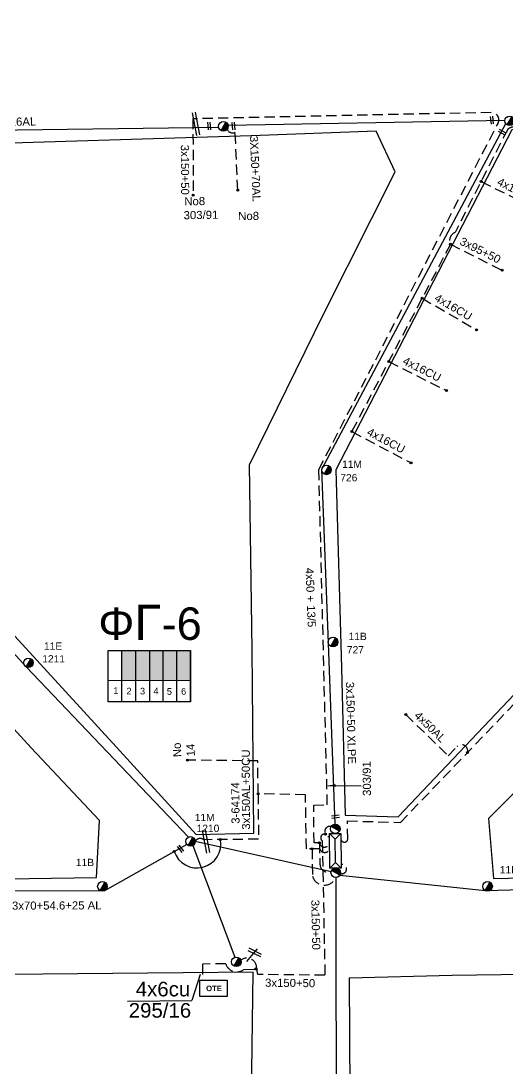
# Model space of a CAD drawing. Header units: millimetres. Extents: x -2591 to -1162, y 241 to 765.
# Drawn here: x -1614.5 to -1554.6, y 367 to 496 of the extents above; entities that cross this region are included whole.
import ezdxf
from ezdxf.enums import TextEntityAlignment as Align

# ---------------------------------------------------------------- set-up
doc = ezdxf.new("R2010")
doc.units = ezdxf.units.MM
doc.linetypes.add('DASHED', pattern=[19.05, 12.7, -6.35])
for name, color, linetype in [('3x150+50', 7, 'Continuous'), ('3x150+50 XLPE', 7, 'SYN_LINE'), ('3X150+70AL', 7, 'Continuous'), ('3x95+50', 7, 'Continuous'), ('4x16CU', 7, 'Continuous'), ('4x50', 7, 'Continuous'), ('4x50 + 13_5', 7, 'SYN_LINE'), ('4x50+16AL', 7, 'Continuous'), ('Pillar OTE', 7, 'Continuous'), ('TEXT ΚΑΛΩΔΙΩΝ', 7, 'Continuous'), ('Άγνωστα', 7, 'Continuous'), ('Επιγραφές - Σχήματα', 7, 'Continuous'), ('Καλώδια ΧΤ   3x150AL+50CU', 7, 'DASHED'), ('Μηχανική τομή', 7, 'Continuous'), ('Στύλος ΦΜ', 7, 'Continuous'), ('Στύλος ΦΜ @ 1', 7, 'Continuous'), ('Συνδέσεις', 7, 'Continuous'), ('Συνεστραμμένα ΧΤ   3x70+54.6+25 AL', 7, 'SYN_LINE'), ('Συνεστραμμένα ΧΤ   4x120+25 AL', 7, 'SYN_LINE'), ('Τομή', 7, 'Continuous'), ('ΥΠΟΒΑΘΡΟ ΔΕΗ', 7, 'Continuous'), ('Υποσταθμός εναέριος 2 στύλων', 7, 'Continuous'), ('Υποσταθμός πόλεως', 7, 'Continuous'), ('Υπόβαθρο ΔΕΗ', 7, 'Continuous'), ('Υπόγεια καλώδια Παροχών ΧΤ   4x50AL', 7, 'DASHED'), ('Υπόγεια καλώδια Παροχών ΧΤ   4x6', 7, 'DASHED')]:
    doc.layers.add(name, color=color, linetype=linetype)
doc.styles.get("Standard").update_dxf_attribs({"font": 'arial.ttf'})
doc.linetypes.add('SYN_LINE', pattern='A,0.5,-0.0001,["/\\/\\/\\/",Standard,S=0.1,R=0,X=0,Y=-0.05],-0.25', length=0.7501)
doc.dimstyles.new('ISO-25', dxfattribs={"dimtxt": 2.5, "dimasz": 2.5, "dimexe": 1.25, "dimexo": 0.625, "dimtad": 1, "dimtxsty": 'Standard', "dimcen": 2.5, "dimadec": 0, "dimazin": 0, "dimtfac": 1, "dimtmove": 0, "dimatfit": 3, "dimfxl": 1, "dimarcsym": 0})

# ---------------------------------------------------------------- blocks, each defined once
blk = doc.blocks.new('ΥΠΑΡΧΩΝ ΤΣΙΜΕΝΤΕΝΙΟΣ ΣΤΥΛΟΣ')
at = {"layer": 'Στύλος ΦΜ'}
blk.add_hatch(color=256, dxfattribs=at).paths.add_polyline_path([(-1.29, -2.28, 0.574793), (2.62, 0, 0.268822), (1.3, 2.27)])
blk.add_line((-1.29, -2.28), (1.3, 2.27), dxfattribs=at)
blk.add_circle((0, 0), 2.62, dxfattribs=at)
at = {"layer": 'Στύλος ΦΜ', "flags": 4}
for tag, p in [('ΑΡΙΘΜΟΣ', (-4.68, 8.05)), ('ΤΥΠΟΣ', (-4.91, 3.03))]:
    blk.add_attdef(tag, p, '', height=4, dxfattribs=at)
blk = doc.blocks.new('ΥΠΟΣΤΑΘΜΟΣ ΕΝΑΕΡΙΟΣ ΕΠΙ 2 ΣΤΥΛΩΝ')
at = {"layer": 'Υποσταθμός εναέριος 2 στύλων', "linetype": 'Continuous'}
for points in [[(-11.97, -2.11, 0.574793), (-8.45, -0.07, 0.268822), (-9.64, 1.98)], [(9.68, -2.15, 0.574793), (13.19, -0.1, 0.268822), (12.01, 1.95)]]:
    blk.add_hatch(color=256, dxfattribs=at).paths.add_polyline_path(points)
for p, q in [((-11.97, -2.11), (-9.64, 1.98)), ((9.68, -2.15), (12.01, 1.95))]:
    blk.add_line(p, q, dxfattribs=at)
for centre in [(-10.81, -0.07), (10.84, -0.1)]:
    blk.add_circle(centre, 2.36, dxfattribs=at)
at = {"layer": 'Υποσταθμός πόλεως', "linetype": 'Continuous', "ltscale": 40}
blk.add_lwpolyline([(-8.57, 2.82), (8.57, 2.82), (8.57, -2.82), (-8.57, -2.82)], close=True, dxfattribs=at)
for points in [[(-5.75, 0), (-8.57, 2.82)], [(-8.57, -2.82), (-5.75, 0)], [(-5.75, 0), (5.75, 0)], [(5.75, 0), (8.57, 2.82)], [(8.57, -2.82), (5.75, 0)]]:
    blk.add_lwpolyline(points, dxfattribs=at)
at = {"layer": 'Υποσταθμός εναέριος 2 στύλων', "ltscale": 40, "flags": 1}
for tag, p in [('ΜΕΤΑΣΧΗΜΑΤΙΣΜΟΣ', (14.09, 2.51)), ('ΙΣΧΥΣ', (14.07, -0.28)), ('ΑΡΙΘΜΟΣ', (14.19, -3))]:
    blk.add_attdef(tag, p, '', height=1.8, dxfattribs=at)
blk = doc.blocks.new('_ΣΥΝΔΕΣΗ')
at = {"layer": 'Συνδέσεις', "linetype": 'SYN_LINE', "ltscale": 40}
blk.add_hatch(color=256, dxfattribs=at).paths.add_polyline_path([(0.5, -0.01, 1), (-0.5, -0.01, 1)])
at = {"layer": 'Συνδέσεις'}
blk.add_circle((0, -0.01), 0.5, dxfattribs=at)
blk = doc.blocks.new('ΜΗΧΑΝΙΚΗ ΤΟΜΗ')
at = {"layer": 'Μηχανική τομή', "ltscale": 40}
for p, q in [((0, 0.76), (-3.79, 0.76)), ((0, -0.34), (-3.79, -0.34))]:
    blk.add_line(p, q, dxfattribs=at)
blk = doc.blocks.new('ΤΟΜΗ')
at = {"layer": 'Τομή', "ltscale": 40}
for p, q in [((-0.03, -1.92), (-11.4, -1.92)), ((-0.03, -3.42), (-11.4, -3.42))]:
    blk.add_line(p, q, dxfattribs=at)
blk = doc.blocks.new('τομή_')
at = {"layer": 'Επιγραφές - Σχήματα'}
for p, q in [((-1.29, -0.22), (0.13, 0.75)), ((-1.08, -0.46), (0.34, 0.51)), ((-0.66, 0.62), (-0.29, -0.37))]:
    blk.add_line(p, q, dxfattribs=at)
blk = doc.blocks.new('PILLAR ΟΤΕ')
at = {"layer": 'Pillar OTE', "ltscale": 40}
blk.add_lwpolyline([(-3.31, 2.02), (3.39, 2.02), (3.39, -1.99), (-3.31, -1.99)], close=True, dxfattribs=at)
at = {"layer": 'Pillar OTE', "insert": (-1.81, 0.71), "char_height": 1.3575, "width": 109.961, "attachment_point": 1}
blk.add_mtext('{\\fArial|b1|i0|c161|p34;OTE}', dxfattribs=at)

msp = doc.modelspace()

# ---------------------------------------------------------------- hatches: boundary and pattern name
at = {"layer": 'Pillar OTE', "ltscale": 40}
h = msp.add_hatch(color=256, dxfattribs=at)
h.dxf.hatch_style = 1
h.paths.add_polyline_path([(-1585.458, 379.417), (-1585.782, 379.152), (-1585.366, 379.072)])
at = {"layer": 'Καλώδια ΧΤ   3x150AL+50CU', "linetype": 'DASHED', "lineweight": -3, "ltscale": 0.2}
h = msp.add_hatch(color=27, dxfattribs=at)
h.dxf.hatch_style = 1
h.paths.add_polyline_path([(-1600.339, 418.48), (-1602.059, 418.48), (-1602.059, 414.8), (-1600.339, 414.798)])
h = msp.add_hatch(color=6, dxfattribs=at)
h.dxf.hatch_style = 1
h.paths.add_polyline_path([(-1600.339, 414.798), (-1598.619, 414.796), (-1598.619, 418.48), (-1600.339, 418.48)])
h = msp.add_hatch(color=2, dxfattribs=at)
h.dxf.hatch_style = 1
h.paths.add_polyline_path([(-1596.97, 418.48), (-1598.619, 418.48), (-1598.619, 414.796), (-1596.97, 414.795)])
h = msp.add_hatch(color=173, dxfattribs=at)
h.dxf.hatch_style = 1
h.paths.add_polyline_path([(-1596.97, 414.795), (-1595.277, 414.793), (-1595.277, 418.479), (-1596.97, 418.48)])
h = msp.add_hatch(color=151, dxfattribs=at)
h.dxf.hatch_style = 1
h.paths.add_polyline_path([(-1595.277, 414.793), (-1593.579, 414.791), (-1593.579, 418.479), (-1595.277, 418.479)])

# ---------------------------------------------------------------- linework, layer by layer
at = {"layer": '3x150+50', "color": 6, "linetype": 'DASHED', "lineweight": -3, "ltscale": 0.1}
msp.add_lwpolyline([(-1593.3, 483.989), (-1593.251, 474.586)], dxfattribs=at)
at = {"layer": '3x150+50', "color": 2, "linetype": 'DASHED', "lineweight": -3, "ltscale": 0.1}
msp.add_lwpolyline([(-1585.266, 400.818), (-1585.301, 404.865), (-1593.972, 404.971)], dxfattribs=at)
for points in [[(-1576.464, 394.034, -0.7454572), (-1577.666, 394.034), (-1579.315, 394.034), (-1579.436, 400.694), (-1585.266, 400.818), (-1585.224, 395.217), (-1591.972, 395.157, 0.4780418), (-1593.005, 394.95, 16.2863491)], [(-1578.627, 394.034), (-1578.582, 390.671, 0.7073212), (-1575.692, 390.503, 1.937204)]]:
    msp.add_lwpolyline(points, format="xyb", dxfattribs=at)
at = {"layer": '3x150+50', "color": 27, "linetype": 'DASHED', "lineweight": -3, "ltscale": 0.1}
msp.add_lwpolyline([(-1576.972, 395.83, 0.8567083), (-1577.369, 395.032), (-1577.038, 378.464), (-1585.288, 378.549), (-1585.456, 379.388, 0.6323888), (-1587.385, 380.297, 2.5522705)], format="xyb", dxfattribs=at)
at = {"layer": '3x150+50 XLPE', "color": 6, "linetype": 'DASHED', "lineweight": -3, "ltscale": 0.1}
for points in [[(-1576.47, 394.781, -0.8572515), (-1577.721, 394.78), (-1578.374, 394.779), (-1578.421, 399.406), (-1576.741, 399.462), (-1577.786, 440.769), (-1555.713, 483.428, 0.5719325), (-1556.557, 484.769), (-1593.3, 483.989)], [(-1577.721, 394.78), (-1577.644, 392.117, 0.5198803), (-1576.271, 391.212, 5.5535889)]]:
    msp.add_lwpolyline(points, format="xyb", dxfattribs=at)
at = {"layer": '3X150+70AL', "color": 27, "linetype": 'DASHED', "lineweight": -3, "ltscale": 0.1}
msp.add_lwpolyline([(-1587.771, 475.186), (-1588.08, 482.322, -0.4086623), (-1589.091, 482.685, -195.9990254)], format="xyb", dxfattribs=at)
at = {"layer": '3X150+70AL', "color": 151, "linetype": 'DASHED', "lineweight": -3, "ltscale": 0.1}
msp.add_lwpolyline([(-1575.07, 395.299, 0.9707852), (-1574.223, 395.226), (-1574.276, 397.478), (-1567.73, 397.281), (-1536.31, 430.07), (-1534.931, 430.043), (-1533.993, 430.989)], format="xyb", dxfattribs=at)
at = {"layer": '3x95+50', "color": 1, "linetype": 'DASHED', "lineweight": -3, "ltscale": 0.1}
msp.add_lwpolyline([(-1561.579, 468.522), (-1555.214, 465.328)], dxfattribs=at)
at = {"layer": '4x16CU', "color": 1, "linetype": 'DASHED', "lineweight": -3, "ltscale": 0.1}
for points in [[(-1557.793, 476.277), (-1550.518, 472.606)], [(-1565.072, 461.887), (-1558.356, 457.97)], [(-1569.179, 454.088), (-1562.075, 450.501)], [(-1573.729, 445.445), (-1566.431, 441.597)]]:
    msp.add_lwpolyline(points, dxfattribs=at)
at = {"layer": '4x50', "color": 151, "linetype": 'DASHED', "lineweight": -3, "ltscale": 0.1}
msp.add_lwpolyline([(-1567.061, 410.58), (-1561.868, 405.508), (-1560.775, 406.624, -0.7627873), (-1559.471, 405.899, -1.7601959)], format="xyb", dxfattribs=at)
at = {"layer": '4x50 + 13_5', "color": 27, "linetype": 'Continuous', "lineweight": -3, "ltscale": 0.1}
msp.add_lwpolyline([(-1575.772, 397.084), (-1576.61, 419.382), (-1577.423, 440.835), (-1554.754, 483.391)], dxfattribs=at)
at = {"layer": '4x50 + 13_5', "color": 173, "linetype": 'Continuous', "lineweight": -3, "ltscale": 0.1}
msp.add_lwpolyline([(-1575.189, 390.802), (-1557.298, 388.897), (-1529.478, 389.634), (-1498.069, 390.206)], dxfattribs=at)
at = {"layer": '4x50 + 13_5', "color": 27, "linetype": 'DASHED', "lineweight": -3, "ltscale": 0.1}
msp.add_arc((-1576.427, 396.162), 0.638, 76.5667, 265.18122, dxfattribs=at)
at = {"layer": '4x50 + 13_5', "color": 173, "linetype": 'DASHED', "lineweight": -3, "ltscale": 0.1}
msp.add_arc((-1574.943, 391.544), 0.577, 251.39012, 98.66734, dxfattribs=at)
at = {"layer": '4x50+16AL', "color": 30, "linetype": 'Continuous', "lineweight": -3, "ltscale": 0.1}
for points in [[(-1697.296, 496.852), (-1676.96, 477.306), (-1650.109, 455.941), (-1628.282, 432.327), (-1613.843, 416.445), (-1593.851, 395.473)], [(-1593.29, 394.439), (-1588.13, 380.668)]]:
    msp.add_lwpolyline(points, dxfattribs=at)
at = {"layer": '4x50+16AL', "color": 5, "linetype": 'Continuous', "lineweight": -3, "ltscale": 0.1}
msp.add_lwpolyline([(-1663.968, 480.172), (-1630.502, 482.442), (-1590.118, 482.947)], dxfattribs=at)
at = {"layer": '4x50+16AL', "color": 27, "linetype": 'Continuous', "lineweight": -3, "ltscale": 0.1}
msp.add_lwpolyline([(-1554.87, 483.785), (-1588.961, 483.164)], dxfattribs=at)
at = {"layer": '4x50+16AL', "color": 2, "linetype": 'Continuous', "lineweight": -3, "ltscale": 0.1}
msp.add_lwpolyline([(-1575.692, 390.503), (-1575.652, 355.148), (-1574.365, 328.688)], dxfattribs=at)
at = {"layer": 'Pillar OTE', "lineweight": -3, "ltscale": 40}
for points in [[(-1603.723, 412.16), (-1603.723, 418.48), (-1593.579, 418.479), (-1593.579, 412.15), (-1603.723, 412.16)], [(-1602.059, 412.159), (-1602.059, 418.48)], [(-1600.339, 412.157), (-1600.339, 418.48)], [(-1598.619, 412.155), (-1598.619, 418.48)], [(-1596.971, 412.154), (-1596.97, 418.48)], [(-1595.278, 412.152), (-1595.277, 418.479)], [(-1593.579, 412.15), (-1593.579, 418.479)], [(-1603.723, 414.801), (-1593.579, 414.791)]]:
    msp.add_lwpolyline(points, dxfattribs=at)
at = {"layer": 'Pillar OTE', "ltscale": 40}
msp.add_lwpolyline([(-1585.366, 379.072), (-1585.782, 379.152), (-1585.458, 379.417), (-1585.366, 379.072)], dxfattribs=at)
at = {"layer": 'Καλώδια ΧΤ   3x150AL+50CU', "color": 1, "linetype": 'DASHED', "lineweight": -3, "ltscale": 0.1}
msp.add_lwpolyline([(-1552.156, 483.009), (-1553.804, 482.976, 0.1887019), (-1554.529, 482.675), (-1561.002, 469.984, 0.4318986), (-1561.579, 468.522, 1.3280008)], format="xyb", dxfattribs=at)
msp.add_lwpolyline([(-1561.579, 468.522), (-1573.729, 445.445)], dxfattribs=at)
at = {"layer": 'Συνεστραμμένα ΧΤ   3x70+54.6+25 AL', "color": 2, "linetype": 'SYN_LINE', "lineweight": -3, "ltscale": 10}
msp.add_lwpolyline([(-1594.058, 394.581), (-1604.197, 388.872), (-1618.804, 388.821), (-1640.088, 388.193), (-1657.619, 388.833)], dxfattribs=at)
at = {"layer": 'Συνεστραμμένα ΧΤ   4x120+25 AL', "color": 6, "linetype": 'SYN_LINE', "lineweight": -3, "ltscale": 10}
msp.add_lwpolyline([(-1576.271, 391.212), (-1593.005, 394.95)], dxfattribs=at)
at = {"layer": 'ΥΠΟΒΑΘΡΟ ΔΕΗ', "lineweight": -3}
for points in [[(-1574.556, 398.187), (-1568.02, 397.99), (-1544.705, 422.593), (-1523.559, 443.931), (-1523.895, 467.601), (-1524.295, 483.391), (-1554.025, 482.637), (-1559.468, 472.057), (-1575.674, 440.742), (-1574.982, 416.35), (-1574.556, 398.187)], [(-1592.895, 395.809), (-1585.805, 395.963), (-1586.002, 418.56), (-1586.343, 441.33), (-1577.156, 460.016), (-1568.38, 477.444), (-1570.737, 482.46), (-1586.114, 481.877), (-1623.745, 480.733), (-1663.514, 479.128), (-1662.786, 471.188), (-1645.046, 452.468), (-1625.067, 430.959), (-1602.292, 406.092), (-1592.895, 395.809)], [(-1657.927, 389.71), (-1632.837, 390.085), (-1605.159, 390.488), (-1604.784, 397.516), (-1613.221, 406.48), (-1632.081, 427.129), (-1643.58, 439.091), (-1661.687, 458.704), (-1680.129, 478.273), (-1694.19, 471.246), (-1704.21, 465.582), (-1697.617, 446.155), (-1691.727, 427.755), (-1678.51, 413.044), (-1657.927, 389.71)], [(-1556.881, 397.758), (-1556.283, 390.382), (-1526.556, 391.031), (-1498.151, 391.391), (-1487.47, 403.236), (-1465.705, 427.42), (-1470.442, 431.455), (-1493.157, 431.455), (-1522.862, 431.455), (-1539.198, 415.503), (-1556.881, 397.758)], [(-1586.059, 380.884), (-1586.679, 380.142)], [(-1593.459, 317.786), (-1586.69, 317.786), (-1585.861, 378.85), (-1629.093, 378.436), (-1649.104, 378.436), (-1651.566, 373.778), (-1634.926, 357.826), (-1593.459, 317.786)], [(-1573.776, 328.96), (-1553.482, 329.394), (-1512.783, 375.23), (-1513.137, 379.087), (-1561.35, 378.434), (-1574.055, 378.077), (-1573.776, 328.96)], [(-1601.336, 375.248), (-1593.427, 375.324)]]:
    msp.add_lwpolyline(points, dxfattribs=at)
at = {"layer": 'ΥΠΟΒΑΘΡΟ ΔΕΗ', "lineweight": -3, "ltscale": 0.1}
msp.add_arc((-1592.796, 394.614), 2.938, 197.79233, 11.00981, dxfattribs=at)
at = {"layer": 'Υπόγεια καλώδια Παροχών ΧΤ   4x6', "color": 27, "linetype": 'DASHED', "ltscale": 0.1}
msp.add_lwpolyline([(-1585.782, 379.152), (-1587.073, 379.14, -0.5142548), (-1589.245, 379.866), (-1592.129, 379.838), (-1592.111, 377.917)], format="xyb", dxfattribs=at)

# ---------------------------------------------------------------- block references
at = {"layer": 'Pillar OTE', "xscale": 0.5, "yscale": 0.5, "zscale": 0.5}
msp.add_blockref('PILLAR ΟΤΕ', (-1590.768, 376.821), dxfattribs=at)
at = {"layer": 'Επιγραφές - Σχήματα', "rotation": 299.7579530802306}
msp.add_blockref('τομή_', (-1585.594, 380.811), dxfattribs=at)
at = {"layer": 'Μηχανική τομή', "lineweight": -3, "xscale": 0.2499999999999677, "yscale": 0.2499999999999677, "zscale": 0.2499999999999677}
for p, rotation in [((-1556.456, 483.352), 275.8528615954031), ((-1591.275, 482.628), 275.8528615954031), ((-1588.274, 482.617), 275.8528615954031), ((-1555.628, 482.624), 152.9729913925248), ((-1576.208, 398.003), 188.1743255042606), ((-1595.101, 394.448), 127.5056063900701)]:
    msp.add_blockref('ΜΗΧΑΝΙΚΗ ΤΟΜΗ', p, dxfattribs=dict(at, rotation=rotation))
at = {"layer": 'Στύλος ΦΜ @ 1', "lineweight": -3, "ltscale": 40}
ref = msp.add_blockref('ΥΠΑΡΧΩΝ ΤΣΙΜΕΝΤΕΝΙΟΣ ΣΤΥΛΟΣ', (-1554.282, 483.743), dxfattribs=dict(at, xscale=0.2249999999999943, yscale=0.2249999999999943, zscale=0.2249999999999943))
ref.add_attrib('ΤΥΠΟΣ', '11ΛB', dxfattribs={"layer": 'Στύλος ΦΜ', "height": 0.9, "flags": 4}).set_placement((-1553.815, 480.544), align=Align.BOTTOM_LEFT)
ref.add_attrib('ΑΡΙΘΜΟΣ', '725', (-1553.95, 479.026), dxfattribs={"layer": 'Στύλος ΦΜ', "height": 0.9, "flags": 4})
at = {"layer": 'Στύλος ΦΜ @ 1', "lineweight": -3, "ltscale": 40, "xscale": 0.2249999999999943, "yscale": 0.2249999999999943, "zscale": 0.2249999999999943}
for p in [(-1589.541, 483.065), (-1587.943, 380.109)]:
    msp.add_blockref('ΥΠΑΡΧΩΝ ΤΣΙΜΕΝΤΕΝΙΟΣ ΣΤΥΛΟΣ', p, dxfattribs=at)
at = {"layer": 'Στύλος ΦΜ @ 1', "lineweight": -3, "ltscale": 40}
ref = msp.add_blockref('ΥΠΑΡΧΩΝ ΤΣΙΜΕΝΤΕΝΙΟΣ ΣΤΥΛΟΣ', (-1576.845, 440.723), dxfattribs=dict(at, xscale=0.2249999999999943, yscale=0.2249999999999943, zscale=0.2249999999999943))
ref.add_attrib('ΤΥΠΟΣ', '11M', dxfattribs={"layer": 'Στύλος ΦΜ', "height": 0.9, "flags": 4}).set_placement((-1574.926, 440.701), align=Align.BOTTOM_LEFT)
ref.add_attrib('ΑΡΙΘΜΟΣ', '726', (-1575.141, 439.318), dxfattribs={"layer": 'Στύλος ΦΜ', "height": 0.9, "flags": 4})
ref = msp.add_blockref('ΥΠΑΡΧΩΝ ΤΣΙΜΕΝΤΕΝΙΟΣ ΣΤΥΛΟΣ', (-1576.037, 419.516), dxfattribs=dict(at, xscale=0.2249999999999943, yscale=0.2249999999999943, zscale=0.2249999999999943))
ref.add_attrib('ΤΥΠΟΣ', '11B', dxfattribs={"layer": 'Στύλος ΦΜ', "height": 0.9, "flags": 4}).set_placement((-1574.118, 419.493), align=Align.BOTTOM_LEFT)
ref.add_attrib('ΑΡΙΘΜΟΣ', '727', (-1574.332, 418.11), dxfattribs={"layer": 'Στύλος ΦΜ', "height": 0.9, "flags": 4})
ref = msp.add_blockref('ΥΠΑΡΧΩΝ ΤΣΙΜΕΝΤΕΝΙΟΣ ΣΤΥΛΟΣ', (-1613.553, 416.957), dxfattribs=dict(at, xscale=0.2249999999999943, yscale=0.2249999999999943, zscale=0.2249999999999943))
ref.add_attrib('ΤΥΠΟΣ', '11E', dxfattribs={"layer": 'Στύλος ΦΜ', "height": 0.9, "flags": 4}).set_placement((-1611.633, 418.302), align=Align.BOTTOM_LEFT)
ref.add_attrib('ΑΡΙΘΜΟΣ', '1211', (-1611.848, 416.993), dxfattribs={"layer": 'Στύλος ΦΜ', "height": 0.9, "flags": 4})
ref = msp.add_blockref('ΥΠΑΡΧΩΝ ΤΣΙΜΕΝΤΕΝΙΟΣ ΣΤΥΛΟΣ', (-1593.594, 394.943), dxfattribs=dict(at, xscale=0.2249999999999943, yscale=0.2249999999999943, zscale=0.2249999999999943))
ref.add_attrib('ΤΥΠΟΣ', '11M', dxfattribs={"layer": 'Στύλος ΦΜ', "height": 0.9, "flags": 4}).set_placement((-1593.067, 397.172), align=Align.BOTTOM_LEFT)
ref.add_attrib('ΑΡΙΘΜΟΣ', '1210', (-1592.839, 396.105), dxfattribs={"layer": 'Στύλος ΦΜ', "height": 0.9, "flags": 4})
ref = msp.add_blockref('ΥΠΑΡΧΩΝ ΤΣΙΜΕΝΤΕΝΙΟΣ ΣΤΥΛΟΣ', (-1604.439, 389.409), dxfattribs=dict(at, xscale=0.2249999999999943, yscale=0.2249999999999943, zscale=0.2249999999999943))
ref.add_attrib('ΤΥΠΟΣ', '11B', dxfattribs={"layer": 'Στύλος ΦΜ', "height": 0.9, "flags": 4}).set_placement((-1607.704, 391.638), align=Align.BOTTOM_LEFT)
ref = msp.add_blockref('ΥΠΑΡΧΩΝ ΤΣΙΜΕΝΤΕΝΙΟΣ ΣΤΥΛΟΣ', (-1557.007, 389.409), dxfattribs=dict(at, xscale=0.2249999999999943, yscale=0.2249999999999943, zscale=0.2249999999999943))
ref.add_attrib('ΤΥΠΟΣ', '11B', dxfattribs={"layer": 'Στύλος ΦΜ', "height": 0.9, "flags": 4}).set_placement((-1555.51, 390.728), align=Align.BOTTOM_LEFT)
at = {"layer": 'Συνδέσεις', "lineweight": -3, "xscale": 0.25, "yscale": 0.25, "zscale": 0.25}
for p in [(-1557.792, 476.279), (-1587.77, 475.189), (-1593.25, 474.589), (-1561.578, 468.525), (-1555.214, 465.331), (-1565.072, 461.89), (-1558.355, 457.973), (-1569.178, 454.091), (-1562.074, 450.503), (-1573.729, 445.448), (-1566.43, 441.6), (-1567.06, 410.583), (-1559.47, 405.902), (-1593.972, 404.971), (-1585.266, 400.818), (-1589.912, 395.175), (-1577.721, 394.78), (-1576.972, 395.83), (-1595.594, 393.716), (-1578.627, 394.034)]:
    msp.add_blockref('_ΣΥΝΔΕΣΗ', p, dxfattribs=at)
at = {"layer": 'Τομή', "lineweight": -3}
for p, xscale, yscale, zscale, rotation in [((-1591.961, 482.101), 0.2499999999999997, 0.2499999999999997, 0.2499999999999997, 280.7956650764646), ((-1592.609, 396.219), 0.2499999999999996, 0.2499999999999996, 0.2499999999999996, 100.0372903177789)]:
    msp.add_blockref('ΤΟΜΗ', p, dxfattribs=dict(at, xscale=xscale, yscale=yscale, zscale=zscale, rotation=rotation))
at = {"layer": 'Υποσταθμός εναέριος 2 στύλων', "lineweight": -3, "xscale": 0.2499999999999999, "yscale": 0.2499999999999999, "zscale": 0.4999999999999997, "rotation": 90.72315970488403}
msp.add_blockref('ΥΠΟΣΤΑΘΜΟΣ ΕΝΑΕΡΙΟΣ ΕΠΙ 2 ΣΤΥΛΩΝ', (-1575.755, 393.787), dxfattribs=at)

# ---------------------------------------------------------------- texts
at = {"lineweight": -3, "ltscale": 30, "char_height": 0.817, "width": 5.62865, "attachment_point": 1}
for s, insert in [('1', (-1603.1, 413.94)), ('2', (-1601.481, 413.874)), ('3', (-1599.815, 413.874)), ('4', (-1598.164, 413.874)), ('5', (-1596.512, 413.833)), ('6', (-1594.752, 413.847))]:
    msp.add_mtext(s, dxfattribs=dict(at, insert=insert))
at = {"layer": 'TEXT ΚΑΛΩΔΙΩΝ', "linetype": 'Continuous', "lineweight": -3, "ltscale": 0.1}
for s, rotation, p in [('4x50+16AL', 0.71742, (-1616.145, 483.622)), ('3X150+70AL', 272.47979, (-1585.609, 477.839)), ('3x150+50', 270.2941, (-1594.267, 477.708)), ('4x16CU', 333.22258, (-1553.45, 475.205)), ('3x95+50', 333.34626, (-1557.893, 467.791)), ('4x16CU', 329.75038, (-1561.214, 460.795)), ('4x16CU', 333.20378, (-1565.08, 453.139)), ('4x16CU', 332.19782, (-1569.5, 444.346)), ('4x50 + 13/5', 272.17008, (-1578.791, 425)), ('3x150+50 XLPE', 271.44898, (-1573.823, 409.548)), ('4x50AL', 315.67755, (-1564.069, 409.056)), ('3x150AL+50CU', 90.19024, (-1586.772, 401.336)), ('3x70+54.6+25 AL', 0.19891, (-1610.065, 387.051)), ('3x150+50', 271.14438, (-1578.162, 384.666)), ('3x150+50', 359.40451, (-1581.32, 377.508))]:
    msp.add_text(s, height=1, rotation=rotation, dxfattribs=at).set_placement(p, align=Align.MIDDLE_CENTER)
at = {"layer": 'Άγνωστα', "color": 7, "lineweight": -3, "char_height": 1, "attachment_point": 1}
for s, insert, rotation in [('No8', (-1594.364, 474.32), 0.81896), ('303/91', (-1594.443, 472.61), 0.81896), ('No8', (-1587.719, 472.497), 0.81896), ('303/91', (-1572.366, 400.549), 90.49012), ('3-64174', (-1588.543, 397.114), 90.49012)]:
    msp.add_mtext_dynamic_manual_height_columns(s, width=1.8, gutter_width=0, heights=[0.73], dxfattribs=dict(at, insert=insert, rotation=rotation))
at = {"layer": 'Άγνωστα', "color": 7, "lineweight": -3}
note = msp.add_mtext_dynamic_manual_height_columns('No ', width=1.8, gutter_width=0, heights=[0.73, 0], dxfattribs=dict(at, insert=(-1595.605, 403.507), char_height=1, attachment_point=1, rotation=93.14103))
for column, words in zip(note.columns.linked_columns, ['14']):
    column.text = words
at = {"layer": 'Υπόβαθρο ΔΕΗ', "lineweight": -3, "insert": (-1604.957, 424.111), "char_height": 4, "width": 84.65733, "attachment_point": 1}
msp.add_mtext('Φ{\\H1.0833x;Γ}-6', dxfattribs=at)
at = {"layer": 'Υπόγεια καλώδια Παροχών ΧΤ   4x50AL', "color": 7, "ltscale": 0.2, "char_height": 1.8, "attachment_point": 1}
for s, insert in [('4x6cu', (-1600.337, 377.653)), ('295/16', (-1601.198, 375.029))]:
    msp.add_mtext_dynamic_manual_height_columns(s, width=1.8, gutter_width=12.5, heights=[0.118], dxfattribs=dict(at, insert=insert))

# ---------------------------------------------------------------- leaders
at = {"layer": 'Επιγραφές - Σχήματα', "lineweight": -3, "ltscale": 40}
msp.add_leader([(-1576.696, 401.834), (-1572.587, 401.808)], dimstyle='ISO-25', override={"dimasz": 1, "dimtad": 0}, dxfattribs=at)
at = {"layer": 'Επιγραφές - Σχήματα', "ltscale": 40}
msp.add_leader([(-1592.395, 378.533), (-1593.427, 375.324)], dimstyle='ISO-25', override={"dimasz": 0.5, "dimtad": 0}, dxfattribs=at)

doc.saveas('drawing.dxf')
